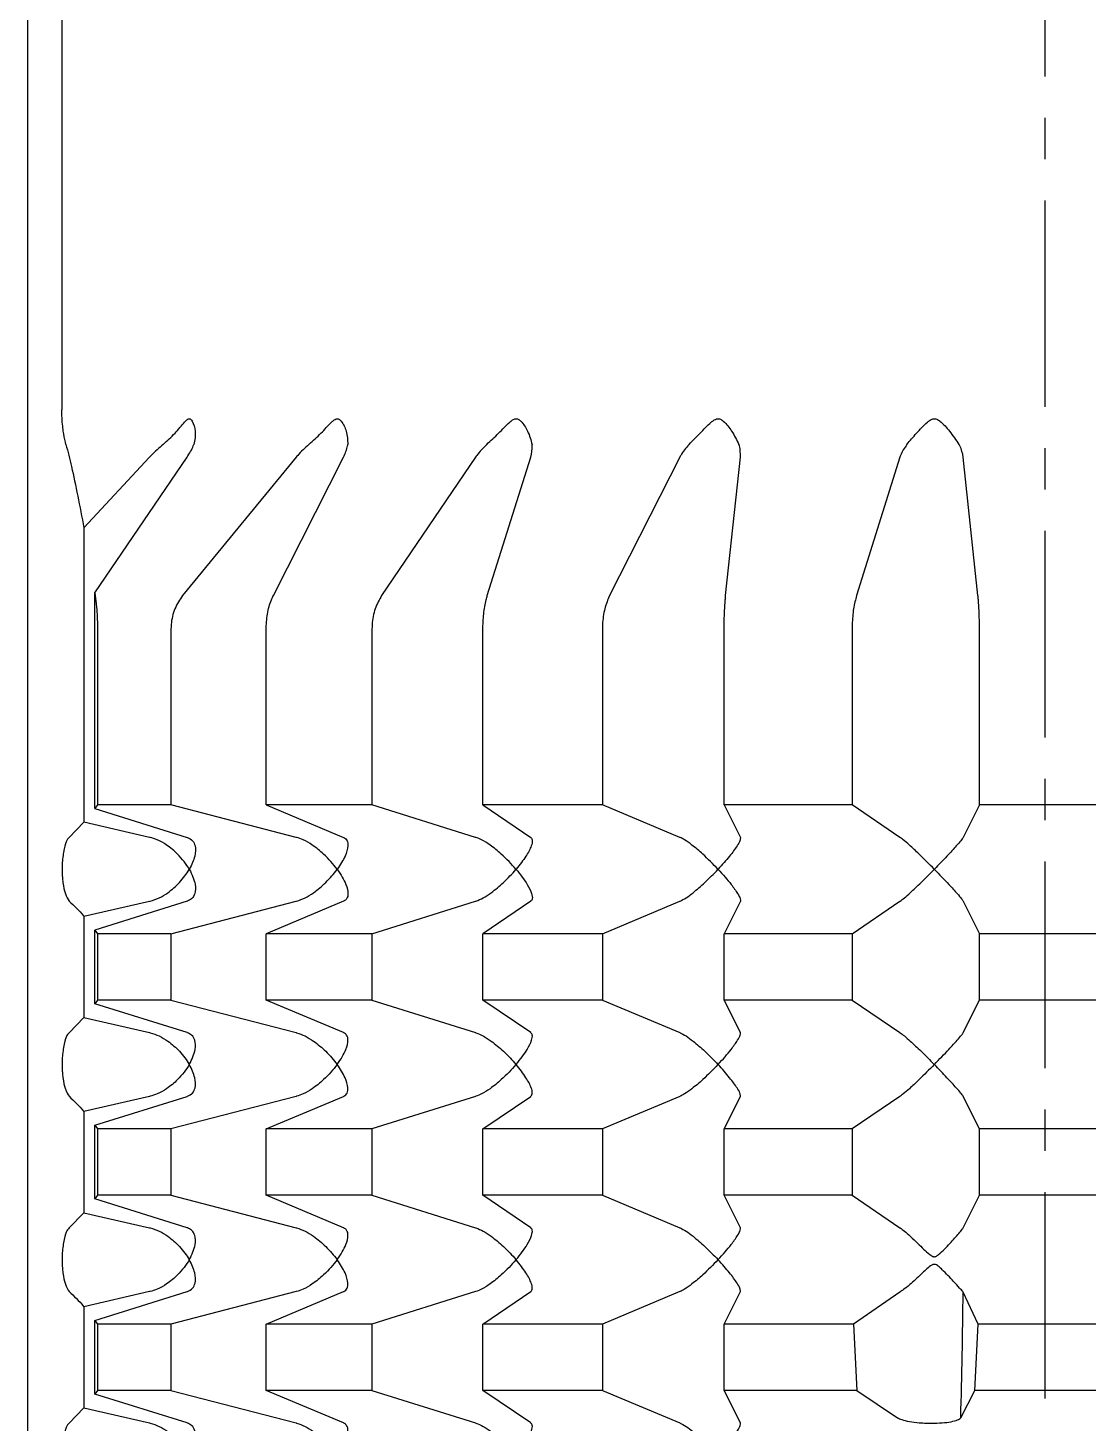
# Model space of a CAD drawing. Header units: millimetres. Extents: x 8 to 832, y 8 to 585.
# Drawn here: x 510.7 to 575.8, y 268.6 to 354.4 of the extents above; entities that cross this region are included whole.
import ezdxf

# ---------------------------------------------------------------- set-up
doc = ezdxf.new("R2010")
doc.units = ezdxf.units.MM
doc.linetypes.add('CENTERX2', pattern=[20.32, 12.7, -2.54, 2.54, -2.54])
doc.layers.add('CENTERLINE', color=4, linetype='CENTERX2')
doc.layers.add('OUTLINE', color=7, linetype='Continuous', lineweight=25)

msp = doc.modelspace()

# ---------------------------------------------------------------- linework, layer by layer
at = {"layer": 'CENTERLINE'}
msp.add_line((573.16249, 425.06771), (573.16249, 178.74946), dxfattribs=at)
at = {"layer": 'OUTLINE'}
for p, q in [((510.66248, 180.11771), (510.66248, 425.01687)), ((512.74886, 375.36771), (512.74886, 330.91036)), ((518.14488, 328.00481), (514.10543, 323.65015)), ((514.77583, 319.65452), (520.44463, 328.00481)), ((527.15516, 328.00481), (520.17167, 319.49639)), ((525.74675, 319.49639), (530.06279, 328.00481)), ((538.1762, 328.00481), (532.40022, 319.49639)), ((538.89714, 319.49639), (541.5646, 328.00481)), ((550.7263, 328.00481), (546.41027, 319.49639)), ((553.54509, 319.49639), (554.44739, 328.00481)), ((564.25697, 328.00481), (561.58951, 319.49639)), ((569.05042, 319.49639), (568.14812, 328.00481)), ((514.10543, 323.65015), (514.10543, 305.55573)), ((514.77583, 319.65452), (514.80052, 319.49639)), ((514.77583, 306.40502), (514.77583, 319.65452)), ((514.9357, 317.37507), (514.9357, 306.62541)), ((519.45178, 317.37507), (519.45178, 306.62541)), ((525.30183, 306.62541), (525.30183, 317.37507)), ((531.8048, 317.37507), (531.8048, 306.62541)), ((538.62217, 306.62541), (538.62217, 317.37507)), ((545.96534, 317.37507), (545.96534, 306.62541)), ((553.45208, 306.62541), (553.45208, 317.37507)), ((561.31454, 317.37507), (561.31454, 306.62541)), ((569.14343, 306.62541), (569.14343, 317.37507)), ((514.9357, 306.62541), (514.77583, 306.40502)), ((514.77583, 306.40502), (520.44463, 304.63012)), ((519.45178, 306.62541), (514.9357, 306.62541)), ((527.15516, 304.63012), (519.45178, 306.62541)), ((525.30183, 306.62541), (530.06279, 304.63012)), ((531.8048, 306.62541), (525.30183, 306.62541)), ((538.1762, 304.63012), (531.8048, 306.62541)), ((545.96534, 306.62541), (538.62217, 306.62541)), ((538.62217, 306.62541), (541.5646, 304.63012)), ((550.7263, 304.63012), (545.96534, 306.62541)), ((553.45208, 306.62541), (554.44739, 304.63012)), ((561.31454, 306.62541), (553.45208, 306.62541)), ((564.25697, 304.63012), (561.31454, 306.62541)), ((569.14343, 306.62541), (568.14812, 304.63012)), ((577.18154, 306.62541), (569.14343, 306.62541)), ((514.10543, 305.55573), (513.19396, 304.62401)), ((518.14488, 304.63012), (514.10543, 305.55573)), ((518.17168, 304.62401), (518.14488, 304.63012)), ((520.44463, 304.63012), (520.46405, 304.62401)), ((527.17895, 304.62401), (527.15516, 304.63012)), ((530.06279, 304.63012), (530.07723, 304.62401)), ((538.19593, 304.62401), (538.1762, 304.63012)), ((541.5646, 304.63012), (541.57343, 304.62401)), ((550.74111, 304.62401), (550.7263, 304.63012)), ((554.44739, 304.63012), (554.45024, 304.62401)), ((564.26621, 304.62401), (564.25697, 304.63012)), ((568.14812, 304.63012), (568.14485, 304.62401)), ((514.10543, 299.7797), (518.14488, 300.70531)), ((520.44463, 300.70531), (514.77583, 298.9304)), ((518.14488, 300.70531), (518.17168, 300.71142)), ((519.45178, 298.71002), (527.15516, 300.70531)), ((520.46405, 300.71142), (520.44463, 300.70531)), ((530.06279, 300.70531), (525.30183, 298.71002)), ((527.15516, 300.70531), (527.17895, 300.71142)), ((530.07723, 300.71142), (530.06279, 300.70531)), ((531.8048, 298.71002), (538.1762, 300.70531)), ((538.1762, 300.70531), (538.19593, 300.71142)), ((541.5646, 300.70531), (538.62217, 298.71002)), ((541.57343, 300.71142), (541.5646, 300.70531)), ((545.96534, 298.71002), (550.7263, 300.70531)), ((550.7263, 300.70531), (550.74111, 300.71142)), ((554.44739, 300.70531), (553.45208, 298.71002)), ((554.45024, 300.71142), (554.44739, 300.70531)), ((561.31454, 298.71002), (564.25697, 300.70531)), ((564.25697, 300.70531), (564.26621, 300.71142)), ((568.14485, 300.71142), (568.14812, 300.70531)), ((568.14812, 300.70531), (569.14343, 298.71002)), ((514.10543, 299.7797), (514.10543, 293.55573)), ((514.77583, 298.9304), (514.9357, 298.71002)), ((514.77583, 294.40502), (514.77583, 298.9304)), ((514.9357, 298.71002), (514.9357, 294.6254)), ((519.45178, 298.71002), (514.9357, 298.71002)), ((519.45178, 298.71002), (519.45178, 294.6254)), ((525.30183, 294.6254), (525.30183, 298.71002)), ((531.8048, 298.71002), (525.30183, 298.71002)), ((531.8048, 298.71002), (531.8048, 294.6254)), ((538.62217, 294.6254), (538.62217, 298.71002)), ((545.96534, 298.71002), (538.62217, 298.71002)), ((545.96534, 298.71002), (545.96534, 294.6254)), ((561.31454, 298.71002), (553.45208, 298.71002)), ((553.45208, 294.6254), (553.45208, 298.71002)), ((561.31454, 298.71002), (561.31454, 294.6254)), ((569.14343, 294.6254), (569.14343, 298.71002)), ((577.18154, 298.71002), (569.14343, 298.71002)), ((514.9357, 294.6254), (514.77583, 294.40502)), ((520.44463, 292.63012), (514.77583, 294.40502)), ((519.45178, 294.6254), (514.9357, 294.6254)), ((519.45178, 294.6254), (527.15516, 292.63012)), ((530.06279, 292.63012), (525.30183, 294.6254)), ((531.8048, 294.6254), (525.30183, 294.6254)), ((531.8048, 294.6254), (538.1762, 292.63012)), ((545.96534, 294.6254), (538.62217, 294.6254)), ((541.5646, 292.63012), (538.62217, 294.6254)), ((545.96534, 294.6254), (550.7263, 292.63012)), ((561.31454, 294.6254), (553.45208, 294.6254)), ((554.44739, 292.63012), (553.45208, 294.6254)), ((561.31454, 294.6254), (564.25697, 292.63012)), ((568.14812, 292.63012), (569.14343, 294.6254)), ((577.18154, 294.6254), (569.14343, 294.6254)), ((514.10543, 293.55573), (513.19396, 292.62401)), ((514.10543, 293.55573), (518.14488, 292.63012)), ((518.14488, 292.63012), (518.17168, 292.62401)), ((520.46405, 292.62401), (520.44463, 292.63012)), ((527.15516, 292.63012), (527.17895, 292.62401)), ((530.07723, 292.62401), (530.06279, 292.63012)), ((538.1762, 292.63012), (538.19593, 292.62401)), ((541.57343, 292.62401), (541.5646, 292.63012)), ((550.7263, 292.63012), (550.74111, 292.62401)), ((554.45024, 292.62401), (554.44739, 292.63012)), ((564.25697, 292.63012), (564.26621, 292.62401)), ((568.14485, 292.62401), (568.14812, 292.63012)), ((518.14488, 288.70531), (514.10543, 287.7797)), ((514.77583, 286.93041), (520.44463, 288.70531)), ((518.17168, 288.71142), (518.14488, 288.70531)), ((527.15516, 288.70531), (519.45178, 286.71003)), ((520.44463, 288.70531), (520.46405, 288.71142)), ((525.30183, 286.71003), (530.06279, 288.70531)), ((527.17895, 288.71142), (527.15516, 288.70531)), ((530.06279, 288.70531), (530.07723, 288.71142)), ((538.1762, 288.70531), (531.8048, 286.71003)), ((538.19593, 288.71142), (538.1762, 288.70531)), ((538.62217, 286.71003), (541.5646, 288.70531)), ((541.5646, 288.70531), (541.57343, 288.71142)), ((550.7263, 288.70531), (545.96534, 286.71003)), ((550.74111, 288.71142), (550.7263, 288.70531)), ((553.45208, 286.71003), (554.44739, 288.70531)), ((554.44739, 288.70531), (554.45024, 288.71142)), ((564.25697, 288.70531), (561.31454, 286.71003)), ((564.26621, 288.71142), (564.25697, 288.70531)), ((568.14812, 288.70531), (568.14485, 288.71142)), ((569.14343, 286.71003), (568.14812, 288.70531)), ((514.10543, 287.7797), (514.10543, 281.55573)), ((514.77583, 286.93041), (514.9357, 286.71003)), ((514.77583, 282.40502), (514.77583, 286.93041)), ((519.45178, 286.71003), (514.9357, 286.71003)), ((514.9357, 286.71003), (514.9357, 282.6254)), ((519.45178, 286.71003), (519.45178, 282.6254)), ((531.8048, 286.71003), (525.30183, 286.71003)), ((525.30183, 282.6254), (525.30183, 286.71003)), ((531.8048, 286.71003), (531.8048, 282.6254)), ((545.96534, 286.71003), (538.62217, 286.71003)), ((538.62217, 282.6254), (538.62217, 286.71003)), ((545.96534, 286.71003), (545.96534, 282.6254)), ((561.31454, 286.71003), (553.45208, 286.71003)), ((553.45208, 282.6254), (553.45208, 286.71003)), ((561.31454, 286.71003), (561.31454, 282.6254)), ((577.18154, 286.71003), (569.14343, 286.71003)), ((569.14343, 282.6254), (569.14343, 286.71003)), ((514.9357, 282.6254), (514.77583, 282.40502)), ((520.44463, 280.63012), (514.77583, 282.40502)), ((519.45178, 282.6254), (514.9357, 282.6254)), ((519.45178, 282.6254), (527.15516, 280.63012)), ((530.06279, 280.63012), (525.30183, 282.6254)), ((531.8048, 282.6254), (525.30183, 282.6254)), ((531.8048, 282.6254), (538.1762, 280.63012)), ((541.5646, 280.63012), (538.62217, 282.6254)), ((545.96534, 282.6254), (538.62217, 282.6254)), ((545.96534, 282.6254), (550.7263, 280.63012)), ((561.31454, 282.6254), (553.45208, 282.6254)), ((554.44739, 280.63012), (553.45208, 282.6254)), ((561.31454, 282.6254), (564.25697, 280.63012)), ((568.14812, 280.63012), (569.14343, 282.6254)), ((577.18154, 282.6254), (569.14343, 282.6254)), ((514.10543, 281.55573), (513.19396, 280.62401)), ((514.10543, 281.55573), (518.14488, 280.63012)), ((518.14488, 280.63012), (518.17168, 280.62401)), ((520.46405, 280.62401), (520.44463, 280.63012)), ((527.15516, 280.63012), (527.17895, 280.62401)), ((530.07723, 280.62401), (530.06279, 280.63012)), ((538.1762, 280.63012), (538.19593, 280.62401)), ((541.57343, 280.62401), (541.5646, 280.63012)), ((550.7263, 280.63012), (550.74111, 280.62401)), ((554.45024, 280.62401), (554.44739, 280.63012)), ((564.25697, 280.63012), (564.26621, 280.62401)), ((568.14485, 280.62401), (568.14812, 280.63012)), ((518.14488, 276.70531), (514.10543, 275.7797)), ((514.77583, 274.9304), (520.44463, 276.70531)), ((518.17168, 276.71142), (518.14488, 276.70531)), ((527.15516, 276.70531), (519.45178, 274.71002)), ((520.44463, 276.70531), (520.46405, 276.71142)), ((525.30183, 274.71002), (530.06279, 276.70531)), ((527.17895, 276.71142), (527.15516, 276.70531)), ((530.06279, 276.70531), (530.07723, 276.71142)), ((538.1762, 276.70531), (531.8048, 274.71002)), ((538.19593, 276.71142), (538.1762, 276.70531)), ((538.62217, 274.71002), (541.5646, 276.70531)), ((541.5646, 276.70531), (541.57343, 276.71142)), ((550.7263, 276.70531), (545.96534, 274.71002)), ((550.74111, 276.71142), (550.7263, 276.70531)), ((553.45208, 274.71002), (554.44739, 276.70531)), ((554.44739, 276.70531), (554.45024, 276.71142)), ((564.24481, 276.6806), (561.40175, 274.71002)), ((564.2951, 276.71142), (564.24481, 276.6806)), ((568.13597, 276.6806), (568.11578, 276.71142)), ((569.05528, 274.71002), (568.13597, 276.6806)), ((514.10543, 275.7797), (514.10543, 269.55573)), ((514.77583, 274.9304), (514.9357, 274.71002)), ((514.77583, 270.40503), (514.77583, 274.9304)), ((519.45178, 274.71002), (514.9357, 274.71002)), ((514.9357, 274.71002), (514.9357, 270.62541)), ((519.45178, 274.71002), (519.45178, 270.62541)), ((525.30183, 270.62541), (525.30183, 274.71002)), ((531.8048, 274.71002), (525.30183, 274.71002)), ((531.8048, 274.71002), (531.8048, 270.62541)), ((538.62217, 270.62541), (538.62217, 274.71002)), ((545.96534, 274.71002), (538.62217, 274.71002)), ((545.96534, 274.71002), (545.96534, 270.62541)), ((553.45208, 270.62541), (553.45208, 274.71002)), ((561.40175, 274.71002), (553.45208, 274.71002)), ((561.40175, 274.71002), (561.60023, 270.62541)), ((568.85472, 270.62541), (569.05528, 274.71002)), ((577.2697, 274.71002), (569.05528, 274.71002)), ((514.9357, 270.62541), (514.77583, 270.40503)), ((520.44463, 268.63012), (514.77583, 270.40503)), ((519.45178, 270.62541), (514.9357, 270.62541)), ((519.45178, 270.62541), (527.15516, 268.63012)), ((531.8048, 270.62541), (525.30183, 270.62541)), ((530.06279, 268.63012), (525.30183, 270.62541)), ((531.8048, 270.62541), (538.1762, 268.63012)), ((545.96534, 270.62541), (538.62217, 270.62541)), ((541.5646, 268.63012), (538.62217, 270.62541)), ((545.96534, 270.62541), (550.7263, 268.63012)), ((561.60023, 270.62541), (553.45208, 270.62541)), ((554.44739, 268.63012), (553.45208, 270.62541)), ((561.60023, 270.62541), (564.09764, 268.95396)), ((567.9888, 268.95396), (568.85472, 270.62541)), ((577.47025, 270.62541), (568.85472, 270.62541)), ((514.10543, 269.55573), (513.19396, 268.62401)), ((514.10543, 269.55573), (518.14488, 268.63012)), ((518.14488, 268.63012), (518.17168, 268.62401)), ((520.46405, 268.62401), (520.44463, 268.63012)), ((527.15516, 268.63012), (527.17895, 268.62401)), ((530.07723, 268.62401), (530.06279, 268.63012)), ((538.1762, 268.63012), (538.19593, 268.62401)), ((541.57343, 268.62401), (541.5646, 268.63012)), ((550.7263, 268.63012), (550.74111, 268.62401)), ((554.45024, 268.62401), (554.44739, 268.63012)), ((565.87393, 268.62401), (566.53133, 268.62401))]:
    msp.add_line(p, q, dxfattribs=at)
msp.add_arc((219.09285, 279.46394), 349.05421, 358.2745703, 359.5431222, dxfattribs=at)
for points, knots in [([(513.00009, 328.78904), (512.95377, 328.97927), (512.88818, 329.24861), (512.81114, 329.78773), (512.77269, 330.18575), (512.75194, 330.58735), (512.74983, 330.80846), (512.74886, 330.91036)], [0, 0, 0, 0, 0.44923482, 0.63603802, 0.82402613, 0.91890213, 1, 1, 1, 1]), ([(518.9774, 328.78904), (519.22915, 329.01365), (519.7209, 329.45238), (520.14995, 330.00452), (520.40824, 330.28315), (520.5124, 330.35806), (520.59618, 330.37097), (520.68237, 330.32842), (520.84678, 330.09439), (521.00373, 329.51704), (520.91623, 329.05367), (520.86626, 328.78904)], [0, 0, 0, 0, 0.205486169, 0.40137407, 0.448171003, 0.481408981, 0.506572917, 0.53170821, 0.578961426, 0.759540603, 1, 1, 1, 1]), ([(527.93357, 328.78904), (528.18647, 329.01365), (528.68045, 329.45238), (529.1575, 330.00451), (529.46177, 330.28316), (529.58853, 330.35806), (529.69365, 330.37097), (529.80529, 330.32842), (530.03005, 330.0944), (530.28915, 329.51704), (530.30986, 329.05367), (530.32168, 328.78904)], [0, 0, 0, 0, 0.20548601, 0.40137467, 0.4481702, 0.48140856, 0.5065724, 0.53170729, 0.57896109, 0.75954028, 1, 1, 1, 1]), ([(538.86646, 328.78904), (539.10945, 329.01365), (539.58408, 329.45238), (540.08826, 330.00451), (540.42523, 330.28315), (540.56904, 330.35806), (540.69092, 330.37097), (540.82313, 330.32842), (541.09844, 330.0944), (541.44833, 329.51704), (541.57634, 329.05367), (541.64945, 328.78904)], [0, 0, 0, 0, 0.20548557, 0.40137393, 0.44817062, 0.48140835, 0.50657281, 0.53170699, 0.57896118, 0.75954092, 1, 1, 1, 1]), ([(551.29824, 328.78904), (551.52071, 329.01365), (551.95524, 329.45238), (552.46453, 330.00451), (552.81947, 330.28315), (552.97404, 330.35806), (553.10735, 330.37097), (553.25436, 330.32842), (553.56817, 330.0944), (553.99357, 329.51704), (554.22329, 329.05367), (554.35449, 328.78904)], [0, 0, 0, 0, 0.20548596, 0.40137385, 0.44817055, 0.48140849, 0.50657298, 0.53170731, 0.57896112, 0.75953993, 1, 1, 1, 1]), ([(564.68561, 328.78904), (564.87782, 329.01365), (565.25326, 329.45238), (565.74541, 330.00451), (566.10279, 330.28315), (566.26138, 330.35806), (566.40029, 330.37097), (566.55566, 330.32842), (566.89426, 330.0944), (567.37659, 329.51704), (567.69798, 329.05367), (567.88153, 328.78904)], [0, 0, 0, 0, 0.20548577, 0.40137419, 0.44817063, 0.48140837, 0.50657291, 0.53170732, 0.57896094, 0.75954052, 1, 1, 1, 1]), ([(513.00009, 328.78904), (513.11412, 328.34527), (513.49093, 326.87886), (513.85296, 324.97669), (514.10543, 323.65015)], [0, 0, 0, 0, 0.30261735, 1, 1, 1, 1]), ([(518.9774, 328.78904), (518.72239, 328.56568), (518.43032, 328.30987), (518.17702, 328.03916), (518.14488, 328.00481)], [0, 0, 0, 0, 0.87310486, 1, 1, 1, 1]), ([(520.44463, 328.00481), (520.59159, 328.24039), (520.76033, 328.5109), (520.85415, 328.75723), (520.86626, 328.78904)], [0, 0, 0, 0, 0.87089276, 1, 1, 1, 1]), ([(527.93357, 328.78904), (527.68897, 328.56568), (527.40882, 328.30987), (527.18373, 328.03916), (527.15516, 328.00481)], [0, 0, 0, 0, 0.87310557, 1, 1, 1, 1]), ([(530.06279, 328.00481), (530.16597, 328.2404), (530.28445, 328.51091), (530.31743, 328.75724), (530.32168, 328.78904)], [0, 0, 0, 0, 0.87093939, 1, 1, 1, 1]), ([(538.86646, 328.78904), (538.64296, 328.56568), (538.38698, 328.30987), (538.19993, 328.03916), (538.1762, 328.00481)], [0, 0, 0, 0, 0.87310543, 1, 1, 1, 1]), ([(541.5646, 328.00481), (541.6195, 328.24041), (541.68254, 328.51092), (541.65323, 328.75725), (541.64945, 328.78904)], [0, 0, 0, 0, 0.87096413, 1, 1, 1, 1]), ([(551.29824, 328.78904), (551.10562, 328.56568), (550.885, 328.30987), (550.74417, 328.03916), (550.7263, 328.00481)], [0, 0, 0, 0, 0.873106558, 1, 1, 1, 1]), ([(554.44739, 328.00481), (554.45161, 328.24041), (554.45645, 328.51091), (554.36614, 328.75725), (554.35449, 328.78904)], [0, 0, 0, 0, 0.87098005, 1, 1, 1, 1]), ([(564.68561, 328.78904), (564.53226, 328.56568), (564.35663, 328.30986), (564.26819, 328.03916), (564.25697, 328.00481)], [0, 0, 0, 0, 0.87310387, 1, 1, 1, 1]), ([(568.14812, 328.00481), (568.10147, 328.24041), (568.0479, 328.51091), (567.90054, 328.75725), (567.88153, 328.78904)], [0, 0, 0, 0, 0.87097808, 1, 1, 1, 1]), ([(514.80052, 319.49639), (514.82947, 319.28159), (514.87686, 318.92989), (514.92042, 318.22667), (514.93462, 317.71707), (514.93548, 317.44312), (514.9357, 317.37507)], [0, 0, 0, 0, 0.42797924, 0.70074562, 0.92567549, 1, 1, 1, 1]), ([(520.17167, 319.49639), (519.99712, 319.23702), (519.6479, 318.71812), (519.46865, 317.93774), (519.4552, 317.48917), (519.45178, 317.37507)], [0, 0, 0, 0, 0.42700319, 0.85425773, 1, 1, 1, 1]), ([(525.30183, 317.37507), (525.31844, 317.70865), (525.35164, 318.3758), (525.55172, 319.081), (525.70611, 319.40983), (525.74675, 319.49639)], [0, 0, 0, 0, 0.42420722, 0.84841821, 1, 1, 1, 1]), ([(532.40022, 319.49639), (532.25584, 319.23702), (531.967, 318.71813), (531.81875, 317.93774), (531.80763, 317.48917), (531.8048, 317.37507)], [0, 0, 0, 0, 0.4270037, 0.85425777, 1, 1, 1, 1]), ([(538.62217, 317.37507), (538.63243, 317.70865), (538.65295, 318.3758), (538.7766, 319.081), (538.87202, 319.40983), (538.89714, 319.49639)], [0, 0, 0, 0, 0.42420687, 0.84841813, 1, 1, 1, 1]), ([(546.41027, 319.49639), (546.30238, 319.23702), (546.08655, 318.71813), (545.97577, 317.93774), (545.96746, 317.48917), (545.96534, 317.37507)], [0, 0, 0, 0, 0.42700383, 0.85425777, 1, 1, 1, 1]), ([(553.45208, 317.37507), (553.45555, 317.70865), (553.46249, 318.3758), (553.50432, 319.081), (553.5366, 319.40983), (553.54509, 319.49639)], [0, 0, 0, 0, 0.424206614, 0.84841824, 1, 1, 1, 1]), ([(561.58951, 319.49639), (561.52284, 319.23702), (561.38945, 318.71812), (561.32098, 317.93774), (561.31584, 317.48917), (561.31454, 317.37507)], [0, 0, 0, 0, 0.42700346, 0.85425772, 1, 1, 1, 1]), ([(569.14343, 317.37507), (569.13996, 317.70865), (569.13302, 318.3758), (569.0912, 319.081), (569.05892, 319.40983), (569.05042, 319.49639)], [0, 0, 0, 0, 0.42420658, 0.84841819, 1, 1, 1, 1]), ([(513.19396, 304.62401), (513.13492, 304.5565), (513.01728, 304.42196), (512.88197, 303.93427), (512.80362, 303.41451), (512.77651, 303.09234), (512.76558, 302.86419), (512.76314, 302.63428), (512.76781, 302.40979), (512.78393, 302.12627), (512.8394, 301.62198), (512.97886, 301.01829), (513.1096, 300.83177), (513.19396, 300.71142)], [0, 0, 0, 0, 0.18330902, 0.36528113, 0.43460557, 0.45987779, 0.48537381, 0.50322435, 0.52107554, 0.54649267, 0.59290424, 0.73732251, 1, 1, 1, 1]), ([(520.57638, 302.66771), (520.57515, 302.66984), (520.39272, 302.98464), (519.98645, 303.51882), (519.26846, 304.12668), (518.66657, 304.47826), (518.31762, 304.58103), (518.17168, 304.62401)], [0, 0, 0, 0, 0.00266066, 0.39434063, 0.66025898, 0.85790299, 1, 1, 1, 1]), ([(520.46405, 304.62401), (520.58082, 304.56484), (520.8136, 304.44688), (520.97976, 304.0473), (520.95675, 303.57547), (520.79279, 303.08056), (520.65662, 302.80653), (520.57761, 302.66984), (520.57638, 302.66771)], [0, 0, 0, 0, 0.18305066, 0.36491207, 0.65750528, 0.8289163, 0.99734162, 1, 1, 1, 1]), ([(529.669, 302.66771), (529.66744, 302.66984), (529.4368, 302.98459), (528.96565, 303.51884), (528.21643, 304.12667), (527.62744, 304.47826), (527.31121, 304.58103), (527.17895, 304.62401)], [0, 0, 0, 0, 0.00266106, 0.39433981, 0.66025957, 0.85790335, 1, 1, 1, 1]), ([(530.07723, 304.62401), (530.15796, 304.56484), (530.31891, 304.44688), (530.35304, 304.0473), (530.21361, 303.57547), (529.9525, 303.08056), (529.77049, 302.80653), (529.67055, 302.66984), (529.669, 302.66771)], [0, 0, 0, 0, 0.183050578, 0.364911713, 0.657505, 0.828916213, 0.997341611, 1, 1, 1, 1]), ([(540.66249, 302.66771), (540.66068, 302.66984), (540.39196, 302.98453), (539.87644, 303.51885), (539.12876, 304.12667), (538.57841, 304.47826), (538.30872, 304.58103), (538.19593, 304.62401)], [0, 0, 0, 0, 0.00266152, 0.39434027, 0.66025885, 0.85790263, 1, 1, 1, 1]), ([(541.57343, 304.62401), (541.61461, 304.56484), (541.69669, 304.44688), (541.59729, 304.0473), (541.34755, 303.57548), (541.00069, 303.08055), (540.78079, 302.80656), (540.6643, 302.66984), (540.66249, 302.66771)], [0, 0, 0, 0, 0.18305057, 0.36491173, 0.65750569, 0.82891637, 0.99734219, 1, 1, 1, 1]), ([(553.07638, 302.66771), (553.07439, 302.66984), (552.77947, 302.98459), (552.24196, 303.51883), (551.52853, 304.12667), (551.04087, 304.47826), (550.82951, 304.58103), (550.74111, 304.62401)], [0, 0, 0, 0, 0.00266101, 0.39433984, 0.66025802, 0.85790164, 1, 1, 1, 1]), ([(554.45024, 304.62401), (554.45005, 304.56484), (554.44969, 304.44688), (554.22108, 304.0473), (553.87197, 303.57547), (553.45447, 303.08057), (553.20641, 302.80653), (553.07837, 302.66984), (553.07638, 302.66771)], [0, 0, 0, 0, 0.18305132, 0.36491256, 0.65750538, 0.82891581, 0.99734149, 1, 1, 1, 1]), ([(566.36814, 302.66771), (566.36606, 302.66984), (566.0577, 302.98456), (565.52184, 303.51884), (564.87381, 304.12667), (564.47015, 304.47826), (564.32635, 304.58103), (564.26621, 304.62401)], [0, 0, 0, 0, 0.00266132, 0.39434069, 0.660259, 0.85790155, 1, 1, 1, 1]), ([(568.14485, 304.62401), (568.10332, 304.56484), (568.02052, 304.44688), (567.67271, 304.0473), (567.23945, 303.57547), (566.76963, 303.08055), (566.50411, 302.80656), (566.37022, 302.66984), (566.36814, 302.66771)], [0, 0, 0, 0, 0.18305122, 0.36491237, 0.65750522, 0.82891616, 0.99734209, 1, 1, 1, 1]), ([(518.17168, 300.71142), (518.3609, 300.77058), (518.73811, 300.88853), (519.37707, 301.28825), (520.04029, 301.8815), (520.41695, 302.3926), (520.57515, 302.66559), (520.57638, 302.66771)], [0, 0, 0, 0, 0.18321739, 0.36524509, 0.65810468, 0.99733988, 1, 1, 1, 1]), ([(520.57638, 302.66771), (520.57761, 302.66559), (520.75952, 302.35088), (520.972, 301.81658), (520.96459, 301.20876), (520.77976, 300.85717), (520.55716, 300.7544), (520.46405, 300.71142)], [0, 0, 0, 0, 0.002661345, 0.394340508, 0.660259339, 0.857902149, 1, 1, 1, 1]), ([(527.17895, 300.71142), (527.35129, 300.77058), (527.69485, 300.88852), (528.32668, 301.28825), (529.02661, 301.88147), (529.46743, 302.39265), (529.66744, 302.66559), (529.669, 302.66771)], [0, 0, 0, 0, 0.18321706, 0.36524395, 0.65810546, 0.99733947, 1, 1, 1, 1]), ([(529.669, 302.66771), (529.67055, 302.66559), (529.90064, 302.35088), (530.21167, 301.81659), (530.36087, 301.20876), (530.29918, 300.85717), (530.14268, 300.7544), (530.07723, 300.71142)], [0, 0, 0, 0, 0.00266135, 0.39434042, 0.66025884, 0.85790195, 1, 1, 1, 1]), ([(538.19593, 300.71142), (538.34386, 300.77058), (538.63875, 300.88852), (539.23584, 301.28826), (539.94186, 301.88146), (540.42765, 302.39269), (540.66068, 302.66559), (540.66249, 302.66771)], [0, 0, 0, 0, 0.18321735, 0.36524424, 0.65810476, 0.99733902, 1, 1, 1, 1]), ([(540.66249, 302.66771), (540.6643, 302.66559), (540.93251, 302.35081), (541.32849, 301.81661), (541.62778, 301.20876), (541.69194, 300.85717), (541.60838, 300.7544), (541.57343, 300.71142)], [0, 0, 0, 0, 0.00266077, 0.3943403, 0.66025829, 0.85790131, 1, 1, 1, 1]), ([(550.74111, 300.71142), (550.85816, 300.77058), (551.0915, 300.88852), (551.62776, 301.28825), (552.30897, 301.88148), (552.81864, 302.39264), (553.07439, 302.66559), (553.07638, 302.66771)], [0, 0, 0, 0, 0.18321828, 0.36524508, 0.65810531, 0.99733952, 1, 1, 1, 1]), ([(553.07638, 302.66771), (553.07837, 302.66559), (553.37316, 302.35089), (553.83656, 301.81658), (554.27293, 301.20876), (554.4601, 300.85717), (554.45314, 300.7544), (554.45024, 300.71142)], [0, 0, 0, 0, 0.00266147, 0.39434023, 0.66025851, 0.85790102, 1, 1, 1, 1]), ([(564.26621, 300.71142), (564.34727, 300.77058), (564.50887, 300.88852), (564.96084, 301.28825), (565.58752, 301.88147), (566.09866, 302.39267), (566.36606, 302.66559), (566.36814, 302.66771)], [0, 0, 0, 0, 0.18321715, 0.36524461, 0.65810483, 0.99733922, 1, 1, 1, 1]), ([(566.36814, 302.66771), (566.37022, 302.66559), (566.67847, 302.35082), (567.18933, 301.8166), (567.74363, 301.20876), (568.04565, 300.85717), (568.1156, 300.7544), (568.14485, 300.71142)], [0, 0, 0, 0, 0.00266087, 0.39434039, 0.66025807, 0.85790135, 1, 1, 1, 1]), ([(513.19396, 300.71142), (513.49197, 300.4293), (513.79599, 300.14149), (514.09942, 299.78673), (514.10543, 299.7797)], [0, 0, 0, 0, 0.98019256, 1, 1, 1, 1]), ([(513.19396, 292.62401), (513.13492, 292.5565), (513.01728, 292.42196), (512.88197, 291.93427), (512.80362, 291.41451), (512.77651, 291.09234), (512.76558, 290.86419), (512.76314, 290.63428), (512.76781, 290.40979), (512.78393, 290.12627), (512.8394, 289.62197), (512.97886, 289.01829), (513.1096, 288.83177), (513.19396, 288.71142)], [0, 0, 0, 0, 0.18330899, 0.36528108, 0.43460556, 0.45987778, 0.4853738, 0.50322434, 0.52107561, 0.5464926, 0.59290427, 0.73732253, 1, 1, 1, 1]), ([(518.17168, 292.62401), (518.36091, 292.56484), (518.73814, 292.44688), (519.37691, 292.0473), (519.90456, 291.57548), (520.31474, 291.08054), (520.49593, 290.80659), (520.57515, 290.66984), (520.57638, 290.66771)], [0, 0, 0, 0, 0.18305018, 0.36491185, 0.65750431, 0.82891598, 0.99734191, 1, 1, 1, 1]), ([(520.57638, 290.66771), (520.57761, 290.66984), (520.7595, 290.9846), (520.97201, 291.51883), (520.96458, 292.12667), (520.77976, 292.47826), (520.55716, 292.58103), (520.46405, 292.62401)], [0, 0, 0, 0, 0.00266174, 0.39434048, 0.66025946, 0.85790225, 1, 1, 1, 1]), ([(527.17895, 292.62401), (527.3513, 292.56484), (527.69489, 292.44688), (528.32652, 292.0473), (528.88331, 291.57548), (529.3481, 291.08055), (529.56728, 290.80657), (529.66744, 290.66984), (529.669, 290.66771)], [0, 0, 0, 0, 0.18304985, 0.36491071, 0.65750509, 0.82891525, 0.9973415, 1, 1, 1, 1]), ([(529.669, 290.66771), (529.67055, 290.66984), (529.90061, 290.9846), (530.21168, 291.51883), (530.36087, 292.12667), (530.29918, 292.47826), (530.14268, 292.58103), (530.07723, 292.62401)], [0, 0, 0, 0, 0.00266174, 0.39434038, 0.66025896, 0.85790204, 1, 1, 1, 1]), ([(538.19593, 292.62401), (538.34387, 292.56484), (538.63879, 292.44688), (539.23568, 292.0473), (539.79728, 291.57547), (540.29635, 291.08056), (540.54398, 290.80654), (540.66068, 290.66984), (540.66249, 290.66771)], [0, 0, 0, 0, 0.18305013, 0.36491098, 0.65750437, 0.82891534, 0.99734105, 1, 1, 1, 1]), ([(540.66249, 290.66771), (540.6643, 290.66984), (540.93247, 290.98467), (541.32851, 291.51881), (541.62778, 292.12668), (541.69194, 292.47826), (541.60838, 292.58103), (541.57343, 292.62401)], [0, 0, 0, 0, 0.00266116, 0.39434027, 0.66025841, 0.8579014, 1, 1, 1, 1]), ([(550.74111, 292.62401), (550.85817, 292.56484), (551.09153, 292.44688), (551.6276, 292.0473), (552.16948, 291.57548), (552.681, 291.08055), (552.94631, 290.80657), (553.07439, 290.66984), (553.07638, 290.66771)], [0, 0, 0, 0, 0.18305104, 0.3649118, 0.65750487, 0.82891624, 0.99734156, 1, 1, 1, 1]), ([(553.07638, 290.66771), (553.07837, 290.66984), (553.37312, 290.98458), (553.83658, 291.51883), (554.27293, 292.12667), (554.4601, 292.47826), (554.45314, 292.58103), (554.45024, 292.62401)], [0, 0, 0, 0, 0.00266187, 0.3943402, 0.66025863, 0.85790112, 1, 1, 1, 1]), ([(564.26621, 292.62401), (564.34728, 292.56484), (564.50889, 292.44688), (564.9607, 292.0473), (565.45916, 291.57547), (565.96079, 291.08055), (566.23214, 290.80655), (566.36606, 290.66984), (566.36814, 290.66771)], [0, 0, 0, 0, 0.18304992, 0.36491131, 0.65750437, 0.82891553, 0.99734125, 1, 1, 1, 1]), ([(566.36814, 290.66771), (566.37022, 290.66984), (566.67843, 290.98466), (567.18935, 291.51881), (567.74363, 292.12668), (568.04565, 292.47826), (568.1156, 292.58103), (568.14485, 292.62401)], [0, 0, 0, 0, 0.002661262, 0.394340356, 0.660258182, 0.857901445, 1, 1, 1, 1]), ([(520.57638, 290.66771), (520.57515, 290.66559), (520.39272, 290.35079), (519.98645, 289.81661), (519.26846, 289.20875), (518.66657, 288.85717), (518.31762, 288.7544), (518.17168, 288.71142)], [0, 0, 0, 0, 0.00266066, 0.39434048, 0.66025886, 0.85790289, 1, 1, 1, 1]), ([(520.46405, 288.71142), (520.58082, 288.77058), (520.81359, 288.88852), (520.97978, 289.28825), (520.95071, 289.88147), (520.73536, 290.39267), (520.57761, 290.66559), (520.57638, 290.66771)], [0, 0, 0, 0, 0.18321786, 0.36524516, 0.65810547, 0.99733919, 1, 1, 1, 1]), ([(529.669, 290.66771), (529.66744, 290.66559), (529.4368, 290.35084), (528.96565, 289.81659), (528.21643, 289.20876), (527.62744, 288.85717), (527.31121, 288.7544), (527.17895, 288.71142)], [0, 0, 0, 0, 0.00266106, 0.39433966, 0.66025945, 0.85790325, 1, 1, 1, 1]), ([(530.07723, 288.71142), (530.15796, 288.77058), (530.31891, 288.88852), (530.35302, 289.28825), (530.17762, 289.88146), (529.87008, 290.39267), (529.67055, 290.66559), (529.669, 290.66771)], [0, 0, 0, 0, 0.18321779, 0.36524483, 0.65810525, 0.99733918, 1, 1, 1, 1]), ([(540.66249, 290.66771), (540.66068, 290.66559), (540.39196, 290.35089), (539.87644, 289.81658), (539.12876, 289.20876), (538.57841, 288.85717), (538.30872, 288.7544), (538.19593, 288.71142)], [0, 0, 0, 0, 0.00266152, 0.39434012, 0.66025873, 0.85790253, 1, 1, 1, 1]), ([(541.57343, 288.71142), (541.61461, 288.77058), (541.69671, 288.88852), (541.59723, 289.28825), (541.2832, 289.88149), (540.89689, 290.39261), (540.6643, 290.66559), (540.66249, 290.66771)], [0, 0, 0, 0, 0.18321776, 0.3652448, 0.65810586, 0.99733977, 1, 1, 1, 1]), ([(553.07638, 290.66771), (553.07439, 290.66559), (552.77947, 290.35084), (552.24196, 289.8166), (551.52853, 289.20876), (551.04087, 288.85717), (550.82951, 288.7544), (550.74111, 288.71142)], [0, 0, 0, 0, 0.00266101, 0.39433969, 0.6602579, 0.85790154, 1, 1, 1, 1]), ([(554.45024, 288.71142), (554.45006, 288.77058), (554.44971, 288.88852), (554.221, 289.28825), (553.78198, 289.88146), (553.33401, 290.39269), (553.07837, 290.66559), (553.07638, 290.66771)], [0, 0, 0, 0, 0.18321851, 0.36524562, 0.65810553, 0.99733906, 1, 1, 1, 1]), ([(566.36814, 290.66771), (566.36606, 290.66559), (566.0577, 290.35087), (565.52184, 289.81659), (564.87381, 289.20876), (564.47015, 288.85717), (564.32635, 288.7544), (564.26621, 288.71142)], [0, 0, 0, 0, 0.00266132, 0.39434054, 0.66025888, 0.85790145, 1, 1, 1, 1]), ([(568.14485, 288.71142), (568.10333, 288.77058), (568.02054, 288.88852), (567.6726, 289.28825), (567.12786, 289.88149), (566.63753, 290.39262), (566.37022, 290.66559), (566.36814, 290.66771)], [0, 0, 0, 0, 0.18321845, 0.36524551, 0.65810552, 0.99733967, 1, 1, 1, 1]), ([(513.19396, 288.71142), (513.49197, 288.4293), (513.79599, 288.14147), (514.09942, 287.78673), (514.10543, 287.7797)], [0, 0, 0, 0, 0.98019257, 1, 1, 1, 1]), ([(513.19396, 280.62401), (513.13492, 280.5565), (513.01728, 280.42196), (512.88197, 279.93427), (512.80362, 279.41451), (512.77651, 279.09233), (512.76558, 278.86418), (512.76314, 278.63428), (512.76781, 278.40979), (512.78393, 278.12627), (512.8394, 277.62198), (512.97886, 277.01828), (513.1096, 276.83177), (513.19396, 276.71142)], [0, 0, 0, 0, 0.18330905, 0.36528112, 0.43460561, 0.45987795, 0.48537383, 0.50322453, 0.52107548, 0.54649261, 0.59290418, 0.73732253, 1, 1, 1, 1]), ([(518.17168, 280.62401), (518.36091, 280.56484), (518.73814, 280.44688), (519.37691, 280.04731), (519.90455, 279.57547), (520.31475, 279.08056), (520.4959, 278.80655), (520.57515, 278.66984), (520.57638, 278.66772)], [0, 0, 0, 0, 0.18305041, 0.36491212, 0.65750501, 0.82891594, 0.9973427, 1, 1, 1, 1]), ([(520.57638, 278.66772), (520.57761, 278.66984), (520.75955, 278.98451), (520.97199, 279.51886), (520.96459, 280.12666), (520.77976, 280.47827), (520.55716, 280.58103), (520.46405, 280.62401)], [0, 0, 0, 0, 0.002660951, 0.394340158, 0.660258845, 0.857902218, 1, 1, 1, 1]), ([(527.17895, 280.62401), (527.3513, 280.56484), (527.69489, 280.44688), (528.32652, 280.0473), (528.8833, 279.57547), (529.34811, 279.08056), (529.56725, 278.80653), (529.66744, 278.66984), (529.669, 278.66772)], [0, 0, 0, 0, 0.183050078, 0.364910974, 0.657505777, 0.828915217, 0.997342292, 1, 1, 1, 1]), ([(529.669, 278.66772), (529.67055, 278.66984), (529.90068, 278.98451), (530.21166, 279.51886), (530.36087, 280.12667), (530.29918, 280.47827), (530.14268, 280.58103), (530.07723, 280.62401)], [0, 0, 0, 0, 0.00266095, 0.39434006, 0.66025835, 0.85790201, 1, 1, 1, 1]), ([(538.19593, 280.62401), (538.34387, 280.56484), (538.63879, 280.44688), (539.23568, 280.0473), (539.79727, 279.57546), (540.29637, 279.08058), (540.54394, 278.80651), (540.66068, 278.66984), (540.66249, 278.66772)], [0, 0, 0, 0, 0.18305036, 0.36491125, 0.65750506, 0.82891531, 0.99734184, 1, 1, 1, 1]), ([(540.66249, 278.66772), (540.6643, 278.66984), (540.93255, 278.98458), (541.32848, 279.51884), (541.62779, 280.12667), (541.69194, 280.47827), (541.60838, 280.58103), (541.57343, 280.62401)], [0, 0, 0, 0, 0.00266037, 0.39433995, 0.6602578, 0.85790138, 1, 1, 1, 1]), ([(550.74111, 280.62401), (550.85817, 280.56484), (551.09153, 280.44688), (551.62761, 280.0473), (552.16947, 279.57547), (552.68102, 279.08057), (552.94627, 278.80653), (553.07439, 278.66984), (553.07638, 278.66772)], [0, 0, 0, 0, 0.183051271, 0.364912066, 0.657505559, 0.828916202, 0.997342344, 1, 1, 1, 1]), ([(553.07638, 278.66772), (553.07837, 278.66984), (553.3732, 278.98449), (553.83655, 279.51886), (554.27294, 280.12666), (554.46009, 280.47827), (554.45314, 280.58103), (554.45024, 280.62401)], [0, 0, 0, 0, 0.00266108, 0.39433988, 0.66025802, 0.85790109, 1, 1, 1, 1]), ([(564.26621, 280.62401), (564.34732, 280.56474), (564.50901, 280.44659), (564.90274, 280.09933), (565.2003, 279.81806), (565.3594, 279.66767)], [0, 0, 0, 0, 0.318969393, 0.635867432, 1, 1, 1, 1]), ([(567.32242, 279.66767), (567.52059, 279.88436), (567.83597, 280.22922), (568.07871, 280.52246), (568.12796, 280.59807), (568.14485, 280.62401)], [0, 0, 0, 0, 0.52621391, 0.83744816, 1, 1, 1, 1]), ([(565.3594, 279.66767), (565.59228, 279.43185), (565.86151, 279.15922), (566.1996, 278.90269), (566.30182, 278.85462), (566.38747, 278.84647), (566.50314, 278.87922), (566.85161, 279.14405), (567.10838, 279.42962), (567.32242, 279.66767)], [0, 0, 0, 0, 0.38121721, 0.44071938, 0.47864155, 0.50754353, 0.53640372, 0.61354876, 1, 1, 1, 1]), ([(520.57638, 278.66772), (520.57515, 278.66559), (520.39274, 278.35075), (519.98644, 277.81663), (519.26846, 277.20875), (518.66657, 276.85717), (518.31762, 276.7544), (518.17168, 276.71142)], [0, 0, 0, 0, 0.00266105, 0.39434116, 0.66025912, 0.85790309, 1, 1, 1, 1]), ([(520.46405, 276.71142), (520.58082, 276.77058), (520.81359, 276.88853), (520.97977, 277.28825), (520.95072, 277.88148), (520.73534, 278.39263), (520.57761, 278.66559), (520.57638, 278.66772)], [0, 0, 0, 0, 0.18321785, 0.36524514, 0.65810509, 0.9973388, 1, 1, 1, 1]), ([(529.669, 278.66772), (529.66744, 278.66559), (529.43683, 278.3508), (528.96564, 277.81661), (528.21643, 277.20876), (527.62744, 276.85717), (527.31121, 276.7544), (527.17895, 276.71142)], [0, 0, 0, 0, 0.002661457, 0.394340341, 0.660259707, 0.857903458, 1, 1, 1, 1]), ([(530.07723, 276.71142), (530.15796, 276.77058), (530.31891, 276.88853), (530.35302, 277.28825), (530.17763, 277.88148), (529.87005, 278.39263), (529.67055, 278.66559), (529.669, 278.66772)], [0, 0, 0, 0, 0.183217787, 0.365244812, 0.658104869, 0.99733879, 1, 1, 1, 1]), ([(540.66249, 278.66772), (540.66068, 278.66559), (540.392, 278.35085), (539.87643, 277.81659), (539.12876, 277.20876), (538.57841, 276.85717), (538.30872, 276.7544), (538.19593, 276.71142)], [0, 0, 0, 0, 0.00266191, 0.39434079, 0.66025899, 0.85790274, 1, 1, 1, 1]), ([(541.57343, 276.71142), (541.61461, 276.77058), (541.69671, 276.88853), (541.59723, 277.28825), (541.28321, 277.8815), (540.89685, 278.39258), (540.6643, 278.66559), (540.66249, 278.66772)], [0, 0, 0, 0, 0.18321775, 0.36524479, 0.65810548, 0.99733937, 1, 1, 1, 1]), ([(553.07638, 278.66772), (553.07439, 278.66559), (552.77951, 278.35079), (552.24195, 277.81661), (551.52853, 277.20875), (551.04087, 276.85717), (550.82951, 276.7544), (550.74111, 276.71142)], [0, 0, 0, 0, 0.00266141, 0.39434037, 0.66025816, 0.85790175, 1, 1, 1, 1]), ([(554.45024, 276.71142), (554.45006, 276.77058), (554.44971, 276.88853), (554.221, 277.28825), (553.782, 277.88148), (553.33397, 278.39265), (553.07837, 278.66559), (553.07638, 278.66772)], [0, 0, 0, 0, 0.1832185, 0.36524561, 0.65810515, 0.99733867, 1, 1, 1, 1]), ([(568.11578, 276.71142), (568.06113, 276.77394), (567.9393, 276.91331), (567.49554, 277.38862), (567.04503, 277.87475), (566.66414, 278.22743), (566.50397, 278.35883), (566.36321, 278.38592), (566.2538, 278.36271), (565.97254, 278.17483), (565.5069, 277.70694), (564.93091, 277.19033), (564.50247, 276.84026), (564.35337, 276.74762), (564.2951, 276.71142)], [0, 0, 0, 0, 0.103279497, 0.2302085, 0.403311237, 0.445355839, 0.487728354, 0.500278335, 0.51285962, 0.540075711, 0.659186007, 0.828631312, 0.933032426, 1, 1, 1, 1]), ([(513.19396, 276.71142), (513.49197, 276.42931), (513.79599, 276.14151), (514.09942, 275.78673), (514.10543, 275.7797)], [0, 0, 0, 0, 0.98019255, 1, 1, 1, 1]), ([(513.19396, 268.62401), (513.13492, 268.5565), (513.01728, 268.42196), (512.88197, 267.93427), (512.80362, 267.41451), (512.77651, 267.09234), (512.76558, 266.86419), (512.76314, 266.63428), (512.76781, 266.40979), (512.78393, 266.12626), (512.8394, 265.62198), (512.97886, 265.01829), (513.1096, 264.83177), (513.19396, 264.71142)], [0, 0, 0, 0, 0.18330899, 0.36528113, 0.43460543, 0.45987777, 0.48537364, 0.50322434, 0.52107562, 0.54649275, 0.59290431, 0.7373225, 1, 1, 1, 1]), ([(518.17168, 268.62401), (518.36091, 268.56484), (518.73814, 268.44688), (519.37691, 268.0473), (519.90456, 267.57548), (520.31474, 267.08054), (520.49593, 266.80659), (520.57515, 266.66984), (520.57638, 266.66771)], [0, 0, 0, 0, 0.18305039, 0.3649121, 0.65750426, 0.82891595, 0.99734191, 1, 1, 1, 1]), ([(520.57638, 266.66771), (520.57761, 266.66984), (520.7595, 266.9846), (520.97201, 267.51883), (520.96458, 268.12667), (520.77976, 268.47826), (520.55716, 268.58103), (520.46405, 268.62401)], [0, 0, 0, 0, 0.00266174, 0.39434085, 0.66025947, 0.85790225, 1, 1, 1, 1]), ([(527.17895, 268.62401), (527.3513, 268.56484), (527.69489, 268.44688), (528.32652, 268.0473), (528.88331, 267.57548), (529.3481, 267.08054), (529.56728, 266.80657), (529.66744, 266.66984), (529.669, 266.66771)], [0, 0, 0, 0, 0.18305007, 0.36491095, 0.65750503, 0.82891523, 0.9973415, 1, 1, 1, 1]), ([(529.669, 266.66771), (529.67055, 266.66984), (529.90061, 266.9846), (530.21168, 267.51883), (530.36087, 268.12667), (530.29918, 268.47826), (530.14268, 268.58103), (530.07723, 268.62401)], [0, 0, 0, 0, 0.00266174, 0.39434076, 0.66025897, 0.85790205, 1, 1, 1, 1]), ([(538.19593, 268.62401), (538.34387, 268.56484), (538.63879, 268.44688), (539.23568, 268.0473), (539.79728, 267.57547), (540.29635, 267.08056), (540.54398, 266.80654), (540.66068, 266.66984), (540.66249, 266.66771)], [0, 0, 0, 0, 0.18305035, 0.36491123, 0.65750431, 0.82891531, 0.99734105, 1, 1, 1, 1]), ([(540.66249, 266.66771), (540.6643, 266.66984), (540.93247, 266.98467), (541.32851, 267.51881), (541.62778, 268.12668), (541.69194, 268.47826), (541.60838, 268.58103), (541.57343, 268.62401)], [0, 0, 0, 0, 0.00266116, 0.39434064, 0.66025842, 0.85790141, 1, 1, 1, 1]), ([(550.74111, 268.62401), (550.85817, 268.56484), (551.09153, 268.44688), (551.6276, 268.0473), (552.16948, 267.57548), (552.681, 267.08055), (552.94631, 266.80657), (553.07439, 266.66984), (553.07638, 266.66771)], [0, 0, 0, 0, 0.18305126, 0.36491204, 0.65750481, 0.82891621, 0.99734156, 1, 1, 1, 1]), ([(553.07638, 266.66771), (553.07837, 266.66984), (553.37312, 266.98458), (553.83658, 267.51884), (554.27293, 268.12667), (554.4601, 268.47826), (554.45314, 268.58103), (554.45024, 268.62401)], [0, 0, 0, 0, 0.00266187, 0.39434057, 0.66025865, 0.85790113, 1, 1, 1, 1]), ([(564.09764, 268.95396), (564.17622, 268.91339), (564.34277, 268.8274), (564.8203, 268.7192), (565.36209, 268.64928), (565.72964, 268.63113), (565.87393, 268.62401)], [0, 0, 0, 0, 0.25262279, 0.53545348, 0.81763647, 1, 1, 1, 1]), ([(566.53133, 268.62401), (566.74043, 268.63648), (567.1604, 268.66154), (567.64307, 268.75442), (567.91195, 268.85778), (567.96851, 268.92856), (567.9888, 268.95396)], [0, 0, 0, 0, 0.279109607, 0.560562615, 0.842349346, 1, 1, 1, 1])]:
    msp.add_open_spline(points, degree=3, knots=knots, dxfattribs=at)

doc.saveas('drawing.dxf')
